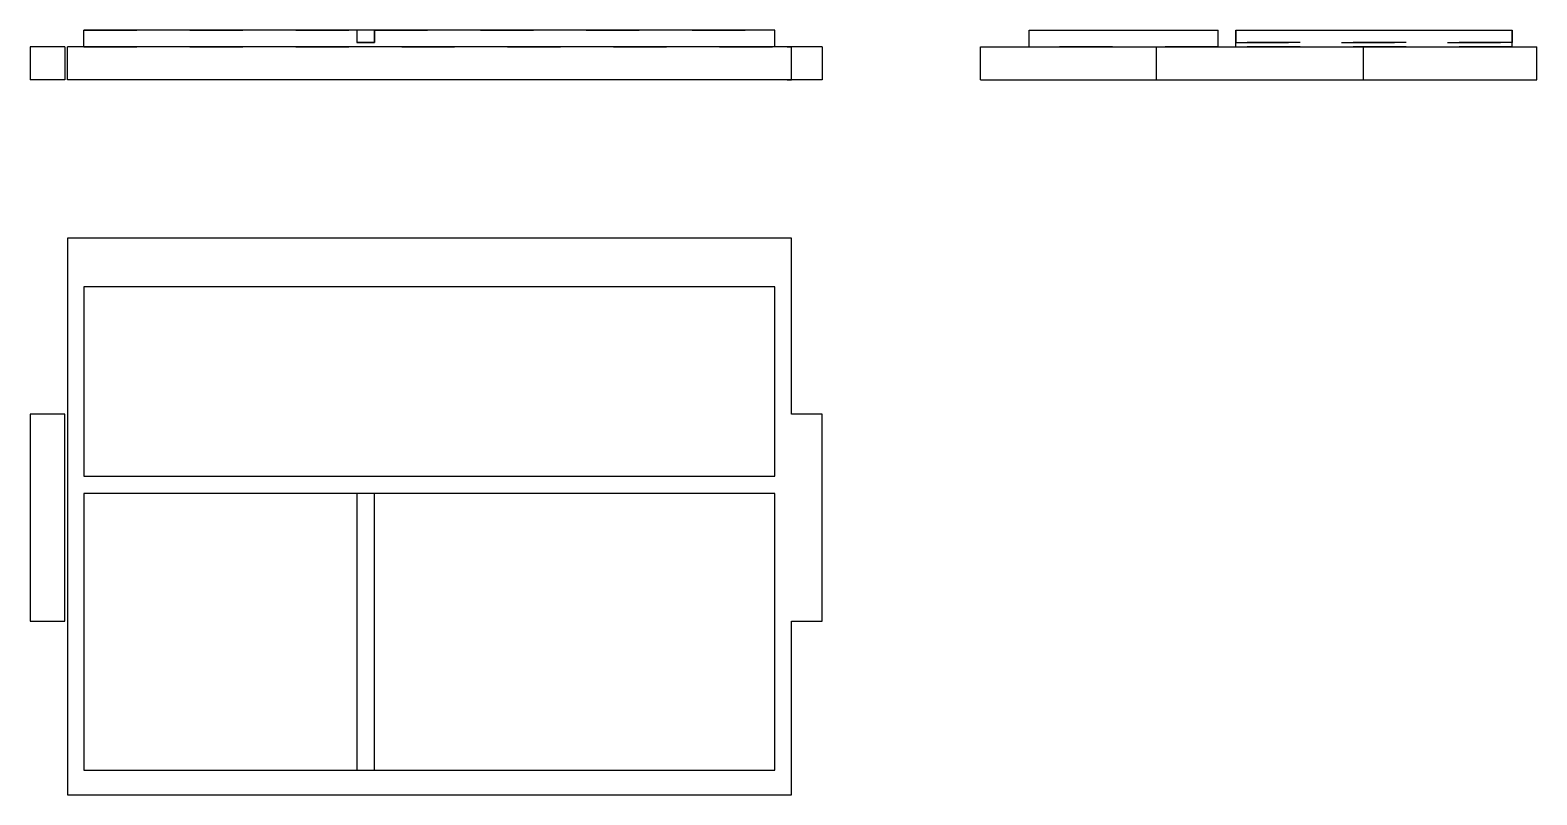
# Model space of a CAD drawing. Extents: x 0 to 2.85, y 0 to 1.44.
import ezdxf

# ---------------------------------------------------------------- set-up
doc = ezdxf.new("R2010")
doc.units = 0
doc.linetypes.add('HIDDEN', pattern=[0.074774, 0.049874, -0.0249])
for name, color, linetype in [('FRONT', 7, 'CONTINUOUS'), ('FRONT_HID', 7, 'HIDDEN'), ('LEFT', 7, 'CONTINUOUS'), ('LEFT_HID', 7, 'HIDDEN'), ('TOP', 7, 'CONTINUOUS'), ('TOP_HID', 7, 'HIDDEN')]:
    doc.layers.add(name, color=color, linetype=linetype)

msp = doc.modelspace()

# ---------------------------------------------------------------- linework, layer by layer
at = {"layer": 'FRONT'}
for p, q in [((0.101562, 1.412171), (0.101562, 1.443421)), ((1.40625, 1.443421), (0.101562, 1.443421)), ((1.40625, 1.412171), (1.40625, 1.443421)), ((0, 1.412171), (0, 1.349671)), ((0.065789, 1.412171), (0, 1.412171)), ((0.065789, 1.412171), (0.065789, 1.349671)), ((0.070312, 1.349671), (0.070312, 1.412171)), ((1.4375, 1.412171), (0.070312, 1.412171)), ((1.4375, 1.349671), (1.4375, 1.412171)), ((1.495477, 1.412171), (1.4375, 1.412171)), ((1.495477, 1.412171), (1.495477, 1.349671)), ((0.065789, 1.349671), (0, 1.349671)), ((1.4375, 1.349671), (0.070312, 1.349671)), ((1.495477, 1.349671), (1.4375, 1.349671))]:
    msp.add_line(p, q, dxfattribs=at)
at = {"layer": 'FRONT_HID', "linetype": 'HIDDEN'}
for p, q in [((0.101562, 1.443421), (0.617188, 1.443421)), ((0.617188, 1.443421), (0.101562, 1.443421)), ((0.617188, 1.443421), (0.617188, 1.419984)), ((0.617188, 1.443421), (0.617188, 1.419984)), ((0.650247, 1.443421), (0.650247, 1.419984)), ((0.650247, 1.443421), (1.40625, 1.443421)), ((1.40625, 1.443421), (0.650247, 1.443421)), ((0.650247, 1.419984), (0.650247, 1.443421)), ((0.101562, 1.412171), (1.40625, 1.412171)), ((1.40625, 1.412171), (0.101562, 1.412171)), ((0.101562, 1.412171), (1.40625, 1.412171)), ((1.40625, 1.412171), (0.101562, 1.412171)), ((0.617188, 1.419984), (0.650247, 1.419984)), ((0.650247, 1.419984), (0.617188, 1.419984)), ((1.429688, 1.412171), (1.4375, 1.412171)), ((1.4375, 1.412171), (1.429688, 1.412171)), ((1.429688, 1.349671), (1.4375, 1.349671)), ((1.4375, 1.349671), (1.429688, 1.349671))]:
    msp.add_line(p, q, dxfattribs=at)
at = {"layer": 'LEFT'}
for p, q in [((1.886513, 1.412171), (1.886513, 1.443421)), ((1.886513, 1.443421), (2.243586, 1.443421)), ((2.243586, 1.412171), (2.243586, 1.443421)), ((2.276398, 1.412171), (2.276398, 1.443421)), ((2.276398, 1.443421), (2.798273, 1.443421)), ((2.798273, 1.412171), (2.798273, 1.443421)), ((1.794572, 1.349671), (1.794572, 1.412171)), ((1.794572, 1.412171), (2.126398, 1.412171)), ((2.126398, 1.412171), (2.126398, 1.349671)), ((2.126398, 1.412171), (2.517023, 1.412171)), ((2.517023, 1.412171), (2.845148, 1.412171)), ((2.517023, 1.412171), (2.517023, 1.349671)), ((2.845148, 1.349671), (2.845148, 1.412171)), ((1.794572, 1.349671), (2.126398, 1.349671)), ((2.126398, 1.349671), (2.517023, 1.349671)), ((2.517023, 1.349671), (2.845148, 1.349671))]:
    msp.add_line(p, q, dxfattribs=at)
at = {"layer": 'LEFT_HID', "linetype": 'HIDDEN'}
for p, q in [((2.276398, 1.419984), (2.276398, 1.443421)), ((2.276398, 1.443421), (2.276398, 1.419984)), ((2.798273, 1.443421), (2.798273, 1.419984)), ((2.798273, 1.443421), (2.798273, 1.419984)), ((1.886513, 1.412171), (2.243586, 1.412171)), ((2.243586, 1.412171), (1.886513, 1.412171)), ((2.798273, 1.419984), (2.276398, 1.419984)), ((2.276398, 1.419984), (2.798273, 1.419984)), ((2.276398, 1.412171), (2.798273, 1.412171)), ((2.798273, 1.412171), (2.276398, 1.412171))]:
    msp.add_line(p, q, dxfattribs=at)
at = {"layer": 'TOP'}
for p, q in [((0.070312, 1.050576), (0.070312, 0)), ((1.4375, 1.050576), (0.070312, 1.050576)), ((1.4375, 0.71875), (1.4375, 1.050576)), ((0.101562, 0.958635), (0.101562, 0.601563)), ((1.40625, 0.958635), (0.101562, 0.958635)), ((1.40625, 0.601563), (1.40625, 0.958635)), ((0.065789, 0.71875), (0, 0.71875)), ((0, 0.71875), (0, 0.328125)), ((0.065789, 0.328125), (0.065789, 0.71875)), ((1.495477, 0.71875), (1.4375, 0.71875)), ((1.495477, 0.328125), (1.495477, 0.71875)), ((0.101562, 0.601563), (1.40625, 0.601563)), ((0.617188, 0.56875), (0.101562, 0.56875)), ((0.101562, 0.56875), (0.101562, 0.046875)), ((0.650247, 0.56875), (0.617188, 0.56875)), ((0.617188, 0.56875), (0.617188, 0.046875)), ((1.40625, 0.56875), (0.650247, 0.56875)), ((0.650247, 0.046875), (0.650247, 0.56875)), ((1.40625, 0.046875), (1.40625, 0.56875)), ((0, 0.328125), (0.065789, 0.328125)), ((1.4375, 0), (1.4375, 0.328125)), ((1.4375, 0.328125), (1.495477, 0.328125)), ((0.101562, 0.046875), (0.617188, 0.046875)), ((0.617188, 0.046875), (0.650247, 0.046875)), ((0.650247, 0.046875), (1.40625, 0.046875)), ((0.070312, 0), (1.4375, 0))]:
    msp.add_line(p, q, dxfattribs=at)
at = {"layer": 'TOP_HID', "linetype": 'HIDDEN'}
for p, q in [((1.40625, 0.56875), (0.101562, 0.56875)), ((0.101562, 0.046875), (1.40625, 0.046875))]:
    msp.add_line(p, q, dxfattribs=at)

doc.saveas('drawing.dxf')
